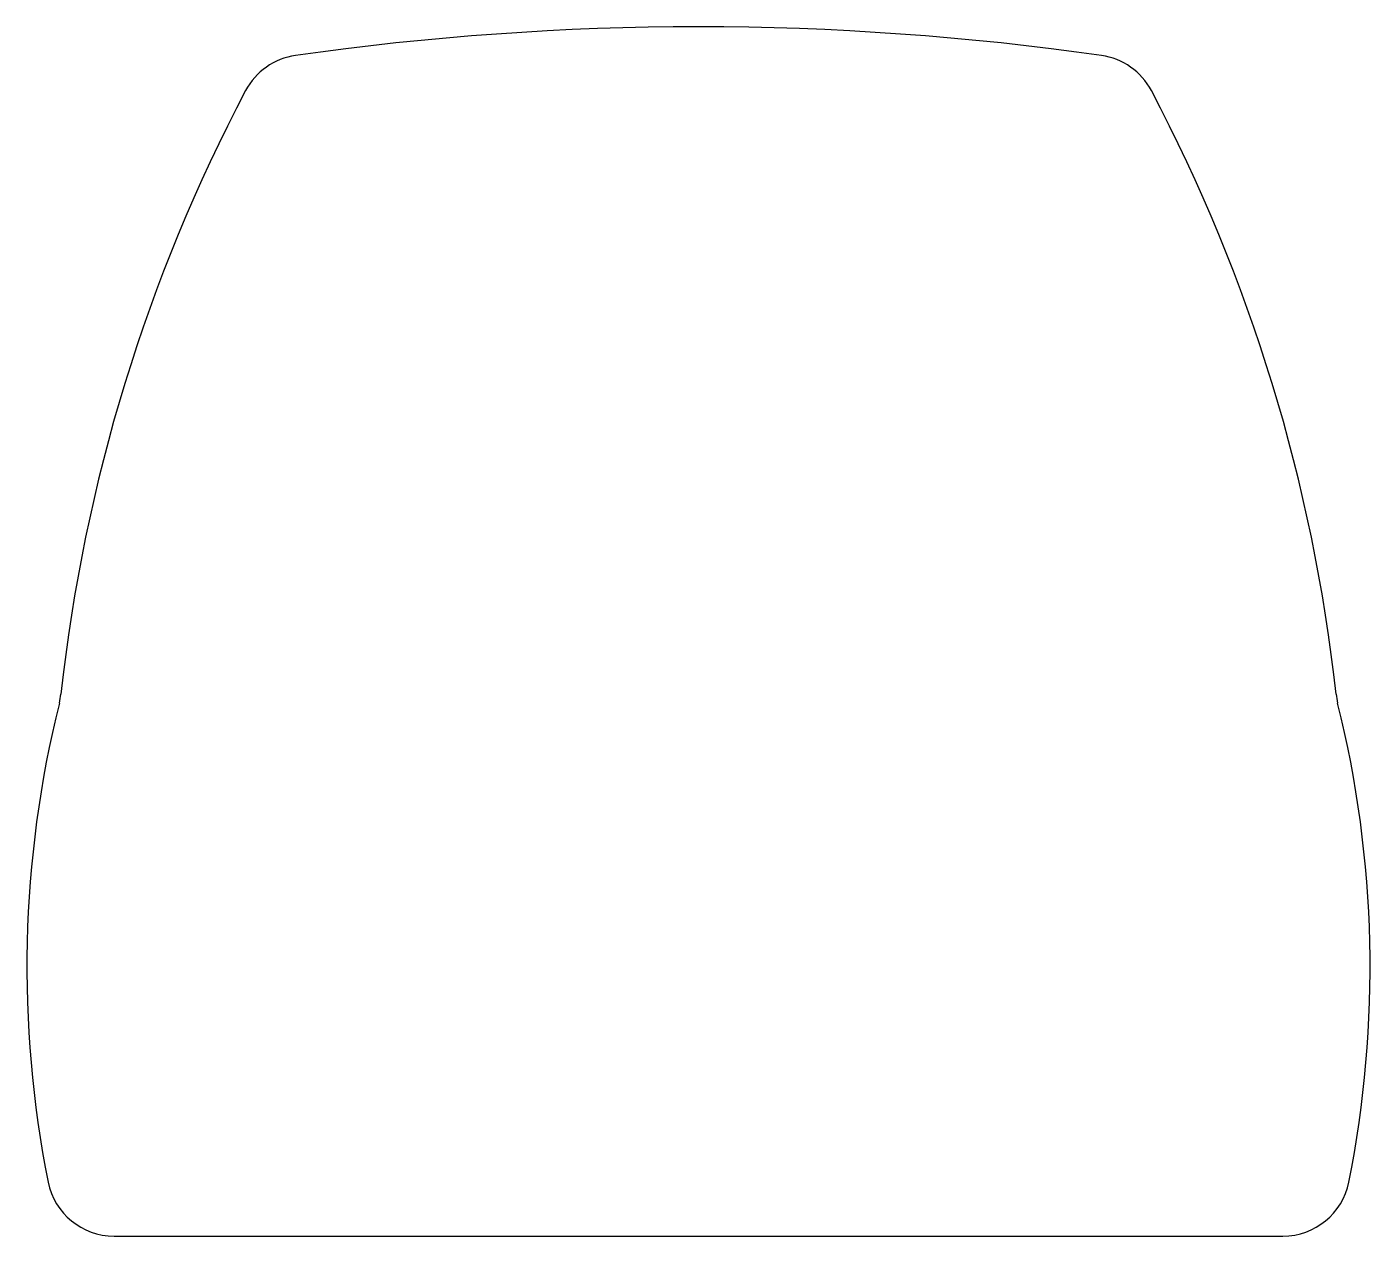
# Model space of a CAD drawing. Header units: metres. Extents: x 0 to 2000, y 100 to 1900.
import ezdxf

# ---------------------------------------------------------------- set-up
doc = ezdxf.new("R2010")
doc.units = ezdxf.units.M

msp = doc.modelspace()

# ---------------------------------------------------------------- linework, layer by layer
at = {"layer": 'PARAMETRIX'}
msp.add_line((129.7993, 100), (1870.2007, 100), dxfattribs=at)
for centre, radius, start, end in [((1000, -2350), 4250, 81.8847, 98.1153), ((414.1645, 1758.4421), 100, 98.1153, 152.177), ((1585.8355, 1758.4421), 100, 27.823, 81.8847), ((2542.2374, 635.3461), 2506.25, 152.177, 173.7819), ((-542.2374, 635.3461), 2506.25, 6.2181, 27.823), ((-48.6793, 917.6391), 100, 345.9889, 353.7819), ((2048.6793, 917.6391), 100, 186.2181, 194.0111), ((1625, 500), 1625, 165.9889, 191.3453), ((375, 500), 1625, 348.6547, 14.0111), ((129.7993, 200), 100, 191.3453, 270), ((1870.2007, 200), 100, 270, 348.6547)]:
    msp.add_arc(centre, radius, start, end, dxfattribs=at)

doc.saveas('drawing.dxf')
